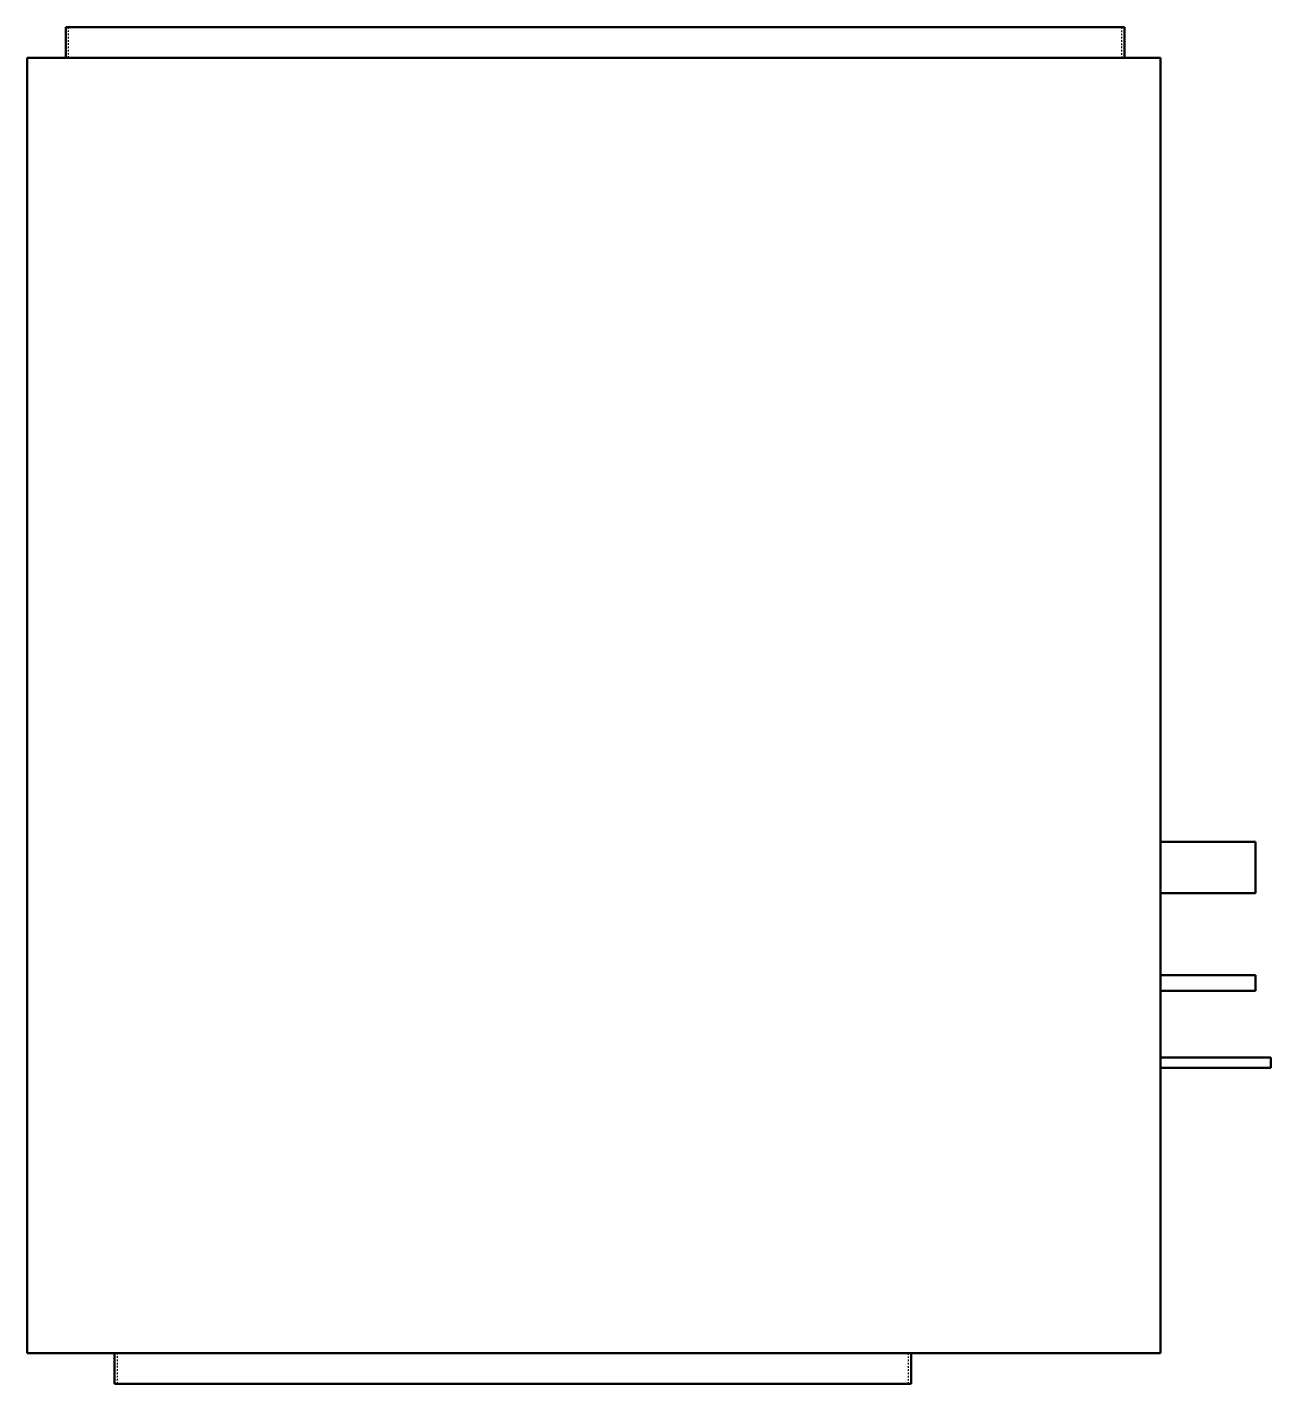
# Model space of a CAD drawing. Header units: millimetres. Extents: x -350 to 418, y -419 to 419.
import ezdxf

# ---------------------------------------------------------------- set-up
doc = ezdxf.new("R2010")
doc.units = ezdxf.units.MM
doc.linetypes.add('Dashed', pattern=[2, 1, -1])
doc.layers.add('AM_0', color=7, linetype='Continuous', lineweight=50)
doc.layers.add('AM_9', color=6, linetype='Dashed', lineweight=25)

# ---------------------------------------------------------------- blocks, each defined once
blk = doc.blocks.new('1_FDMA09AVJU9_PART4_0_in_FDMA09AVJU9_4')
at = {"layer": 'AM_0'}
for p, q in [((-326.23125, 419.1), (327.81875, 419.1)), ((-326.23125, 400.05), (-326.23125, 419.1)), ((327.81875, 419.1), (327.81875, 400.05)), ((350.04375, 400.05), (-350.04375, 400.05)), ((-350.04375, 400.05), (-350.04375, -400.05)), ((350.04375, -400.05), (350.04375, 400.05)), ((-350.04375, -400.05), (350.04375, -400.05)), ((-296.06875, -419.1), (-296.06875, -400.05)), ((196.05625, -400.05), (196.05625, -419.1)), ((-296.06875, -419.1), (196.05625, -419.1))]:
    blk.add_line(p, q, dxfattribs=at)
at = {"layer": 'AM_9'}
for p, q in [((-324.64375, 419.1), (-324.64375, 400.05)), ((326.23125, 400.05), (326.23125, 419.1)), ((-294.48125, -400.05), (-294.48125, -419.1)), ((194.46875, -419.1), (194.46875, -400.05))]:
    blk.add_line(p, q, dxfattribs=at)
blk = doc.blocks.new('2_FDMA09AVJU9_PART3_0_in_FDMA09AVJU9_4')
at = {"layer": 'AM_0'}
for p, q in [((408.78125, -84.1375), (350.04375, -84.1375)), ((408.78125, -84.1375), (408.78125, -115.8875)), ((350.04375, -115.8875), (408.78125, -115.8875))]:
    blk.add_line(p, q, dxfattribs=at)
blk = doc.blocks.new('3_FDMA09AVJU9_PART2_0_in_FDMA09AVJU9_4')
at = {"layer": 'AM_0'}
for p, q in [((418.30625, -217.4875), (350.04375, -217.4875)), ((418.30625, -217.4875), (418.30625, -223.8375)), ((350.04375, -223.8375), (418.30625, -223.8375))]:
    blk.add_line(p, q, dxfattribs=at)
blk = doc.blocks.new('4_FDMA09AVJU9_PART1_0_in_FDMA09AVJU9_4')
at = {"layer": 'AM_0'}
for p, q in [((408.78125, -166.6875), (350.04375, -166.6875)), ((408.78125, -166.6875), (408.78125, -176.2125)), ((350.04375, -176.2125), (408.78125, -176.2125))]:
    blk.add_line(p, q, dxfattribs=at)

msp = doc.modelspace()

# ---------------------------------------------------------------- block references
for name in ['1_FDMA09AVJU9_PART4_0_in_FDMA09AVJU9_4', '2_FDMA09AVJU9_PART3_0_in_FDMA09AVJU9_4', '4_FDMA09AVJU9_PART1_0_in_FDMA09AVJU9_4', '3_FDMA09AVJU9_PART2_0_in_FDMA09AVJU9_4']:
    msp.add_blockref(name, (0, 0))

doc.saveas('drawing.dxf')
